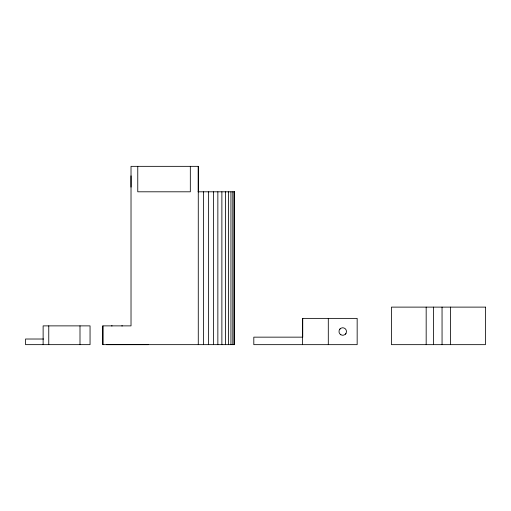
<?xml version="1.0" encoding="UTF-8"?>
<svg xmlns="http://www.w3.org/2000/svg" width="511" height="511" viewBox="0 0 511 511"><rect width="100%" height="100%" fill="white"/><g stroke="black" fill="none" stroke-linecap="round" stroke-linejoin="round"><path stroke-width="0.77" d="M198.051 191.804L234.613 191.804L234.613 344.65L102.871 344.65L102.871 325.884M198.274 191.804L198.274 166.343L131.02 166.343L131.02 325.884L102.871 325.877L102.871 344.65M339.483 329.64L340.077 328.867M345.385 334.175L345.985 333.396M111.468 325.884L112.145 325.884M122.423 325.884L121.746 325.884M43.537 339.017L25.55 339.017L25.55 344.65L90.051 344.65L90.051 325.877L43.128 325.877L43.128 344.65M106.627 344.657L148.343 344.65M450.504 307.117L450.504 344.657M442.047 307.117L442.06 344.657M433.59 307.117L433.59 344.657M426.174 307.117L426.174 344.657M328.298 318.379L328.298 344.657M302.736 318.379L302.736 337.151L253.807 337.151L253.807 344.657L357.163 344.657L357.163 318.379L302.608 318.379L302.608 344.657M234.613 191.804L234.613 344.65M234.057 191.804L234.057 344.65M232.805 191.804L232.805 344.65M230.934 191.804L230.934 344.65M228.468 191.804L228.468 344.65M225.434 191.804L225.434 344.65M221.876 191.804L221.876 344.65M217.852 191.804L217.852 344.65M213.413 191.804L213.413 344.65M208.622 191.804L208.622 344.65M203.55 191.804L203.55 344.65M198.274 166.343L198.274 344.65M190.322 166.343L190.322 191.804L137.766 191.804L137.766 166.343M131.02 175.848L131.02 187.115M79.997 325.877L79.997 344.65M48.762 325.877L48.762 344.65M485.45 307.117L391.445 307.117L391.445 344.657L485.45 344.657L485.45 307.117M340.856 334.769A3.756 3.756 0 0 0 346.484 331.518A3.756 3.756 0 0 0 340.856 328.266A3.756 3.756 0 0 0 340.856 334.769"/></g></svg>
